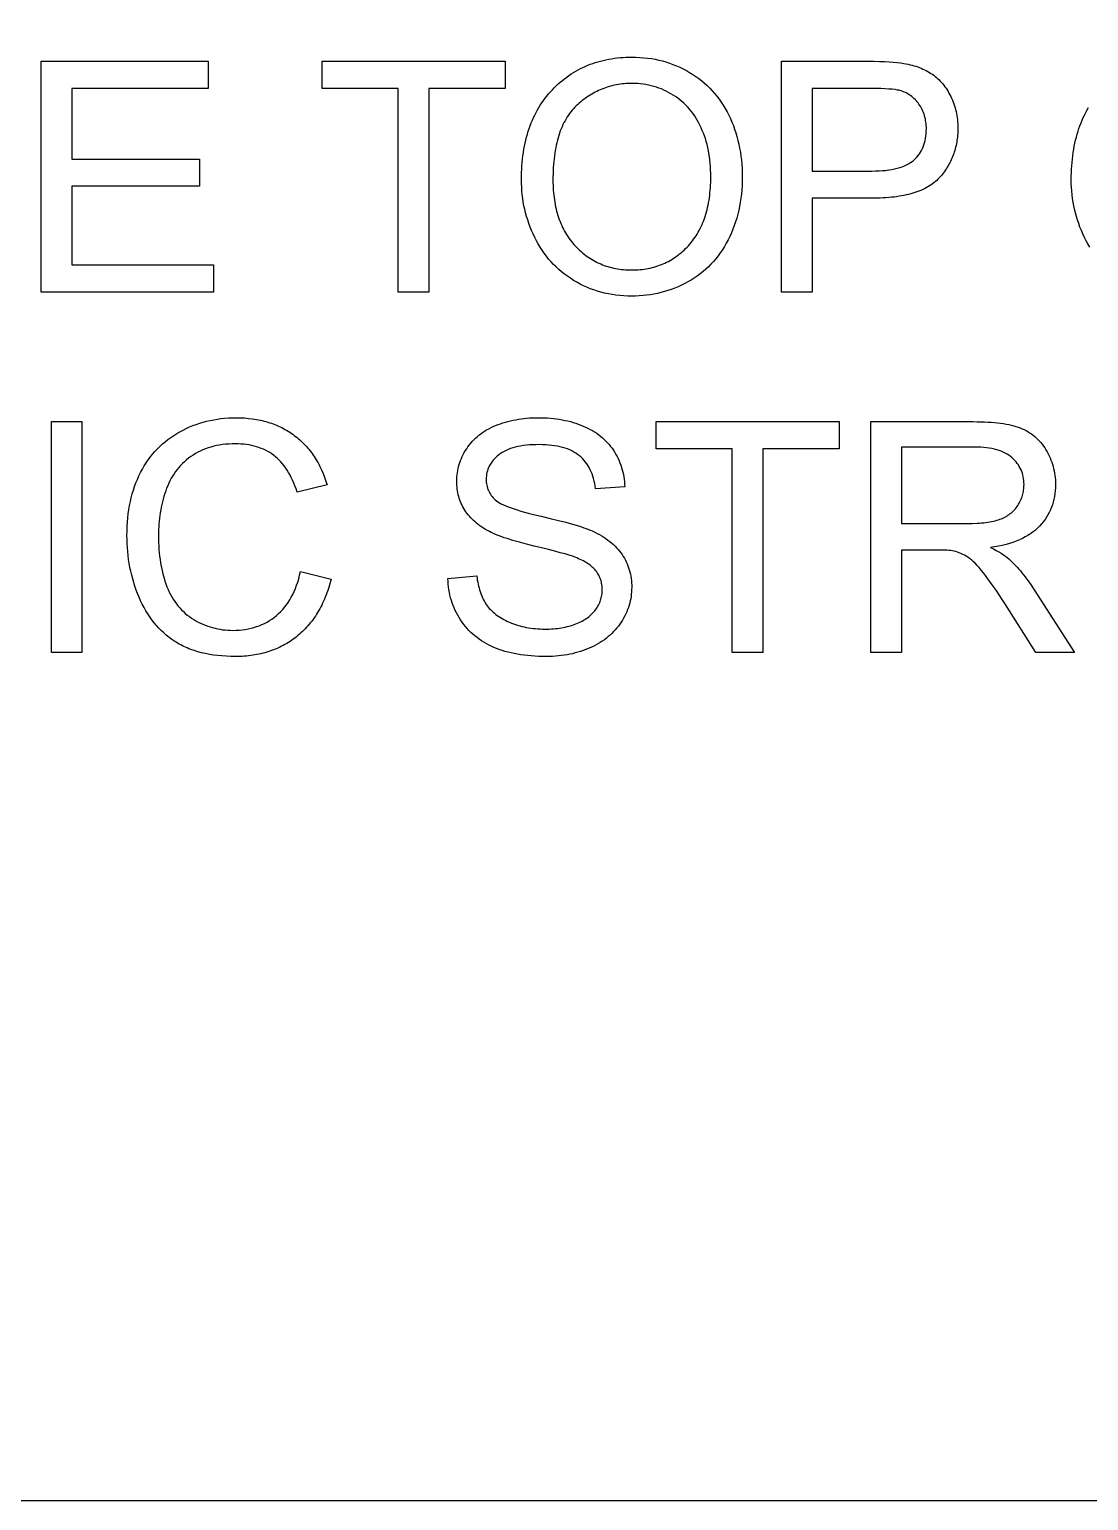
# Model space of a CAD drawing. Extents: x 0 to 4891, y -5350 to 5.
# Drawn here: x 1941 to 2366, y -5350 to -4759 of the extents above; entities that cross this region are included whole.
import ezdxf

# ---------------------------------------------------------------- set-up
doc = ezdxf.new("R2010")
doc.units = 0
doc.layers.add('Default_Layer', color=1, linetype='CONTINUOUS')

msp = doc.modelspace()

# ---------------------------------------------------------------- linework, layer by layer
at = {"layer": 'Default_Layer'}
for points in [[(0, -5350.08), (3813.58, -5350.08), (3813.58, -3124.06), (0, -3124.06), (0, -5350.08)], [(1945.92, -4864.93), (1945.92, -4772.22), (2012.96, -4772.22), (2012.96, -4783.16), (1958.19, -4783.16), (1958.19, -4811.56), (2009.48, -4811.56), (2009.48, -4822.44), (1958.19, -4822.44), (1958.19, -4853.99), (2015.11, -4853.99), (2015.11, -4864.93), (1945.92, -4864.93)], [(2089.29, -4864.93), (2089.29, -4783.16), (2058.74, -4783.16), (2058.74, -4772.22), (2132.23, -4772.22), (2132.23, -4783.16), (2101.56, -4783.16), (2101.56, -4864.93), (2089.29, -4864.93)], [(2138.74, -4819.78), (2138.75, -4818.35), (2138.79, -4816.93), (2138.85, -4815.54), (2138.94, -4814.17), (2139.05, -4812.81), (2139.18, -4811.48), (2139.34, -4810.16), (2139.52, -4808.87), (2139.72, -4807.59), (2139.95, -4806.34), (2140.21, -4805.1), (2140.49, -4803.88), (2140.79, -4802.69), (2141.12, -4801.51), (2141.47, -4800.35), (2141.84, -4799.21), (2142.24, -4798.09), (2142.66, -4796.99), (2143.11, -4795.91), (2143.58, -4794.85), (2144.08, -4793.81), (2144.6, -4792.79), (2145.15, -4791.79), (2145.72, -4790.81), (2146.31, -4789.85), (2146.93, -4788.91), (2147.57, -4787.99), (2148.23, -4787.08), (2148.92, -4786.2), (2149.64, -4785.34), (2150.38, -4784.49), (2151.14, -4783.67), (2151.92, -4782.86), (2152.72, -4782.08), (2153.53, -4781.33), (2154.35, -4780.6), (2155.19, -4779.9), (2156.04, -4779.22), (2156.91, -4778.57), (2157.79, -4777.94), (2158.68, -4777.34), (2159.59, -4776.77), (2160.51, -4776.22), (2161.45, -4775.69), (2162.4, -4775.19), (2163.36, -4774.72), (2164.34, -4774.27), (2165.34, -4773.85), (2166.34, -4773.46), (2167.36, -4773.09), (2168.4, -4772.74), (2169.45, -4772.42), (2170.51, -4772.13), (2171.59, -4771.86), (2172.68, -4771.61), (2173.79, -4771.4), (2174.91, -4771.21), (2176.04, -4771.04), (2177.19, -4770.9), (2178.35, -4770.78), (2179.52, -4770.69), (2180.72, -4770.63), (2181.92, -4770.59), (2183.14, -4770.58), (2184.73, -4770.6), (2186.31, -4770.68), (2187.86, -4770.8), (2189.4, -4770.96), (2190.91, -4771.18), (2192.41, -4771.44), (2193.89, -4771.75), (2195.34, -4772.11), (2196.78, -4772.52), (2198.2, -4772.98), (2199.59, -4773.48), (2200.97, -4774.03), (2202.33, -4774.63), (2203.67, -4775.28), (2204.98, -4775.97), (2206.28, -4776.71), (2207.55, -4777.5), (2208.78, -4778.32), (2209.98, -4779.19), (2211.13, -4780.09), (2212.24, -4781.02), (2213.32, -4782), (2214.36, -4783.01), (2215.36, -4784.07), (2216.32, -4785.16), (2217.24, -4786.28), (2218.13, -4787.45), (2218.97, -4788.65), (2219.78, -4789.9), (2220.55, -4791.18), (2221.28, -4792.5), (2221.97, -4793.85), (2222.63, -4795.23), (2223.24, -4796.63), (2223.82, -4798.06), (2224.35, -4799.51), (2224.83, -4800.98), (2225.28, -4802.48), (2225.68, -4803.99), (2226.05, -4805.54), (2226.36, -4807.1), (2226.64, -4808.69), (2226.87, -4810.3), (2227.07, -4811.93), (2227.21, -4813.59), (2227.32, -4815.27), (2227.38, -4816.98), (2227.41, -4818.71), (2227.38, -4820.46), (2227.32, -4822.18), (2227.21, -4823.89), (2227.05, -4825.57), (2226.85, -4827.23), (2226.61, -4828.86), (2226.32, -4830.48), (2225.98, -4832.06), (2225.6, -4833.63), (2225.18, -4835.17), (2224.72, -4836.69), (2224.2, -4838.19), (2223.65, -4839.66), (2223.05, -4841.11), (2222.4, -4842.54), (2221.71, -4843.94), (2220.98, -4845.31), (2220.22, -4846.64), (2219.41, -4847.92), (2218.57, -4849.17), (2217.69, -4850.37), (2216.78, -4851.53), (2215.83, -4852.65), (2214.84, -4853.72), (2213.81, -4854.76), (2212.75, -4855.75), (2211.65, -4856.7), (2210.51, -4857.61), (2209.33, -4858.48), (2208.12, -4859.3), (2206.87, -4860.08), (2205.59, -4860.82), (2204.28, -4861.51), (2202.95, -4862.16), (2201.62, -4862.76), (2200.27, -4863.31), (2198.91, -4863.82), (2197.53, -4864.29), (2196.14, -4864.71), (2194.74, -4865.09), (2193.33, -4865.43), (2191.9, -4865.71), (2190.46, -4865.96), (2189.01, -4866.16), (2187.55, -4866.31), (2186.07, -4866.43), (2184.58, -4866.49), (2183.07, -4866.51), (2181.45, -4866.49), (2179.84, -4866.42), (2178.26, -4866.29), (2176.7, -4866.12), (2175.16, -4865.9), (2173.65, -4865.63), (2172.15, -4865.3), (2170.68, -4864.93), (2169.23, -4864.51), (2167.8, -4864.04), (2166.39, -4863.53), (2165, -4862.96), (2163.64, -4862.34), (2162.3, -4861.67), (2160.97, -4860.96), (2159.68, -4860.19), (2158.41, -4859.38), (2157.18, -4858.54), (2155.99, -4857.66), (2154.83, -4856.74), (2153.72, -4855.79), (2152.65, -4854.8), (2151.61, -4853.77), (2150.62, -4852.71), (2149.66, -4851.62), (2148.74, -4850.48), (2147.86, -4849.31), (2147.02, -4848.11), (2146.22, -4846.87), (2145.46, -4845.59), (2144.74, -4844.28), (2144.06, -4842.93), (2143.41, -4841.55), (2142.81, -4840.17), (2142.25, -4838.78), (2141.73, -4837.38), (2141.25, -4835.96), (2140.82, -4834.54), (2140.42, -4833.11), (2140.07, -4831.67), (2139.76, -4830.22), (2139.49, -4828.76), (2139.26, -4827.29), (2139.07, -4825.8), (2138.93, -4824.31), (2138.83, -4822.81), (2138.76, -4821.3), (2138.74, -4819.78)], [(2243.22, -4864.93), (2243.22, -4772.22), (2278.19, -4772.22), (2280.43, -4772.24), (2282.53, -4772.28), (2284.5, -4772.35), (2286.33, -4772.45), (2288.02, -4772.57), (2289.58, -4772.72), (2291, -4772.9), (2292.29, -4773.11), (2293.13, -4773.26), (2293.96, -4773.43), (2294.77, -4773.61), (2295.57, -4773.81), (2296.34, -4774.02), (2297.1, -4774.26), (2297.84, -4774.5), (2298.57, -4774.77), (2299.27, -4775.05), (2299.96, -4775.35), (2300.63, -4775.66), (2301.29, -4775.99), (2301.93, -4776.34), (2302.55, -4776.7), (2303.15, -4777.08), (2303.74, -4777.47), (2304.31, -4777.88), (2304.86, -4778.3), (2305.4, -4778.75), (2305.93, -4779.22), (2306.44, -4779.7), (2306.94, -4780.21), (2307.42, -4780.74), (2307.89, -4781.28), (2308.35, -4781.85), (2308.79, -4782.44), (2309.22, -4783.05), (2309.63, -4783.67), (2310.03, -4784.32), (2310.41, -4784.99), (2310.78, -4785.68), (2311.14, -4786.39), (2311.48, -4787.11), (2311.8, -4787.85), (2312.1, -4788.59), (2312.38, -4789.34), (2312.64, -4790.1), (2312.87, -4790.87), (2313.08, -4791.64), (2313.27, -4792.43), (2313.44, -4793.22), (2313.58, -4794.03), (2313.7, -4794.84), (2313.8, -4795.66), (2313.88, -4796.49), (2313.94, -4797.33), (2313.97, -4798.18), (2313.98, -4799.04), (2313.95, -4800.5), (2313.92, -4801.22), (2313.86, -4801.94), (2313.8, -4802.65), (2313.72, -4803.35), (2313.62, -4804.04), (2313.51, -4804.73), (2313.39, -4805.4), (2313.25, -4806.08), (2313.09, -4806.74), (2312.92, -4807.4), (2312.74, -4808.05), (2312.54, -4808.7), (2312.33, -4809.33), (2312.1, -4809.96), (2311.86, -4810.59), (2311.6, -4811.2), (2311.33, -4811.81), (2311.04, -4812.41), (2310.74, -4813.01), (2310.42, -4813.59), (2310.09, -4814.18), (2309.75, -4814.75), (2309.39, -4815.32), (2309.01, -4815.87), (2308.62, -4816.43), (2308.22, -4816.97), (2307.8, -4817.51), (2307.37, -4818.04), (2306.92, -4818.57), (2306.46, -4819.08), (2305.97, -4819.59), (2305.47, -4820.07), (2304.94, -4820.54), (2304.38, -4821), (2303.81, -4821.43), (2303.21, -4821.86), (2302.58, -4822.26), (2301.93, -4822.65), (2301.26, -4823.03), (2300.57, -4823.39), (2299.85, -4823.73), (2299.1, -4824.06), (2298.34, -4824.37), (2297.55, -4824.66), (2296.73, -4824.94), (2295.89, -4825.2), (2295.03, -4825.45), (2294.15, -4825.68), (2293.24, -4825.9), (2292.31, -4826.1), (2291.35, -4826.28), (2290.37, -4826.45), (2289.37, -4826.6), (2288.34, -4826.73), (2287.29, -4826.85), (2286.21, -4826.96), (2285.11, -4827.04), (2283.99, -4827.12), (2282.84, -4827.17), (2281.67, -4827.21), (2280.48, -4827.23), (2279.26, -4827.24), (2255.48, -4827.24), (2255.48, -4864.93), (2243.22, -4864.93)], [(2151.39, -4819.97), (2151.4, -4821.01), (2151.43, -4822.04), (2151.47, -4823.05), (2151.53, -4824.05), (2151.61, -4825.03), (2151.71, -4826.01), (2151.82, -4826.96), (2151.95, -4827.91), (2152.1, -4828.84), (2152.27, -4829.75), (2152.45, -4830.65), (2152.65, -4831.54), (2152.87, -4832.42), (2153.11, -4833.28), (2153.36, -4834.12), (2153.64, -4834.96), (2153.93, -4835.78), (2154.23, -4836.58), (2154.56, -4837.37), (2154.9, -4838.15), (2155.26, -4838.92), (2155.64, -4839.67), (2156.03, -4840.4), (2156.44, -4841.12), (2156.87, -4841.83), (2157.32, -4842.53), (2157.78, -4843.21), (2158.27, -4843.87), (2158.77, -4844.53), (2159.28, -4845.17), (2159.82, -4845.79), (2160.37, -4846.4), (2160.94, -4847), (2161.52, -4847.57), (2162.11, -4848.12), (2162.7, -4848.66), (2163.31, -4849.17), (2163.92, -4849.67), (2164.55, -4850.15), (2165.18, -4850.61), (2165.82, -4851.05), (2166.47, -4851.47), (2167.13, -4851.88), (2167.79, -4852.26), (2168.47, -4852.63), (2169.16, -4852.98), (2169.85, -4853.3), (2170.55, -4853.61), (2171.26, -4853.9), (2171.99, -4854.18), (2172.72, -4854.43), (2173.45, -4854.67), (2174.2, -4854.88), (2174.96, -4855.08), (2175.72, -4855.26), (2176.5, -4855.42), (2177.28, -4855.56), (2178.07, -4855.68), (2178.87, -4855.78), (2179.68, -4855.87), (2180.5, -4855.93), (2181.33, -4855.98), (2182.17, -4856.01), (2183.01, -4856.02), (2183.87, -4856.01), (2184.72, -4855.98), (2185.56, -4855.93), (2186.4, -4855.86), (2187.22, -4855.78), (2188.03, -4855.67), (2188.83, -4855.55), (2189.63, -4855.41), (2190.41, -4855.25), (2191.19, -4855.07), (2191.95, -4854.87), (2192.7, -4854.65), (2193.45, -4854.41), (2194.19, -4854.15), (2194.91, -4853.88), (2195.63, -4853.58), (2196.33, -4853.27), (2197.03, -4852.94), (2197.72, -4852.58), (2198.4, -4852.21), (2199.06, -4851.82), (2199.72, -4851.41), (2200.37, -4850.99), (2201.01, -4850.54), (2201.64, -4850.07), (2202.26, -4849.59), (2202.87, -4849.08), (2203.47, -4848.56), (2204.06, -4848.02), (2204.64, -4847.46), (2205.22, -4846.88), (2205.78, -4846.28), (2206.33, -4845.66), (2206.86, -4845.03), (2207.38, -4844.38), (2207.88, -4843.72), (2208.36, -4843.04), (2208.83, -4842.34), (2209.28, -4841.63), (2209.71, -4840.9), (2210.12, -4840.15), (2210.51, -4839.39), (2210.89, -4838.62), (2211.25, -4837.83), (2211.59, -4837.02), (2211.92, -4836.19), (2212.22, -4835.36), (2212.51, -4834.5), (2212.78, -4833.63), (2213.04, -4832.74), (2213.28, -4831.84), (2213.49, -4830.92), (2213.7, -4829.98), (2213.88, -4829.03), (2214.05, -4828.06), (2214.2, -4827.08), (2214.33, -4826.08), (2214.44, -4825.07), (2214.54, -4824.04), (2214.62, -4822.99), (2214.68, -4821.93), (2214.72, -4820.85), (2214.75, -4819.75), (2214.76, -4818.64), (2214.74, -4817.24), (2214.7, -4815.86), (2214.62, -4814.5), (2214.52, -4813.16), (2214.38, -4811.85), (2214.22, -4810.56), (2214.02, -4809.29), (2213.79, -4808.05), (2213.54, -4806.83), (2213.25, -4805.63), (2212.93, -4804.45), (2212.59, -4803.3), (2212.21, -4802.17), (2211.8, -4801.06), (2211.37, -4799.97), (2210.9, -4798.91), (2210.41, -4797.87), (2209.89, -4796.85), (2209.35, -4795.87), (2208.78, -4794.92), (2208.18, -4793.99), (2207.55, -4793.1), (2206.89, -4792.23), (2206.2, -4791.4), (2205.49, -4790.6), (2204.75, -4789.83), (2203.98, -4789.08), (2203.18, -4788.37), (2202.35, -4787.69), (2201.5, -4787.03), (2200.62, -4786.41), (2199.71, -4785.82), (2198.78, -4785.25), (2197.84, -4784.72), (2196.89, -4784.23), (2195.92, -4783.77), (2194.94, -4783.35), (2193.95, -4782.97), (2192.94, -4782.62), (2191.91, -4782.31), (2190.87, -4782.04), (2189.82, -4781.8), (2188.75, -4781.6), (2187.67, -4781.43), (2186.57, -4781.31), (2185.46, -4781.21), (2184.34, -4781.16), (2183.2, -4781.14), (2182.39, -4781.15), (2181.59, -4781.18), (2180.79, -4781.22), (2180, -4781.28), (2179.22, -4781.36), (2178.44, -4781.46), (2177.67, -4781.57), (2176.91, -4781.7), (2176.16, -4781.85), (2175.41, -4782.02), (2174.67, -4782.2), (2173.94, -4782.4), (2173.21, -4782.62), (2172.49, -4782.86), (2171.78, -4783.11), (2171.07, -4783.39), (2170.38, -4783.67), (2169.69, -4783.98), (2169, -4784.31), (2168.32, -4784.65), (2167.65, -4785.01), (2166.99, -4785.39), (2166.34, -4785.78), (2165.69, -4786.19), (2165.05, -4786.62), (2164.41, -4787.07), (2163.78, -4787.53), (2163.16, -4788.02), (2162.55, -4788.52), (2161.94, -4789.03), (2161.34, -4789.57), (2160.75, -4790.12), (2160.17, -4790.69), (2159.62, -4791.28), (2159.08, -4791.9), (2158.56, -4792.54), (2158.05, -4793.2), (2157.57, -4793.89), (2157.1, -4794.6), (2156.66, -4795.33), (2156.23, -4796.09), (2155.81, -4796.87), (2155.42, -4797.67), (2155.05, -4798.5), (2154.69, -4799.35), (2154.35, -4800.22), (2154.03, -4801.12), (2153.73, -4802.04), (2153.45, -4802.99), (2153.18, -4803.95), (2152.94, -4804.95), (2152.71, -4805.96), (2152.5, -4807), (2152.3, -4808.06), (2152.13, -4809.15), (2151.98, -4810.25), (2151.84, -4811.39), (2151.72, -4812.54), (2151.62, -4813.72), (2151.54, -4814.92), (2151.47, -4816.15), (2151.43, -4817.4), (2151.4, -4818.67), (2151.39, -4819.97)], [(2255.48, -4816.3), (2279.45, -4816.3), (2280.91, -4816.28), (2282.32, -4816.23), (2283.67, -4816.15), (2284.97, -4816.03), (2286.21, -4815.87), (2287.4, -4815.68), (2288.54, -4815.45), (2289.62, -4815.2), (2290.65, -4814.9), (2291.62, -4814.57), (2292.54, -4814.21), (2293.41, -4813.81), (2294.22, -4813.38), (2294.98, -4812.91), (2295.69, -4812.41), (2296.02, -4812.15), (2296.34, -4811.88), (2296.94, -4811.31), (2297.51, -4810.71), (2298.04, -4810.09), (2298.52, -4809.44), (2298.97, -4808.76), (2299.38, -4808.05), (2299.75, -4807.31), (2300.08, -4806.55), (2300.38, -4805.75), (2300.63, -4804.93), (2300.85, -4804.08), (2301.02, -4803.21), (2301.16, -4802.3), (2301.26, -4801.37), (2301.31, -4800.41), (2301.33, -4799.42), (2301.32, -4798.7), (2301.29, -4797.99), (2301.23, -4797.3), (2301.15, -4796.61), (2301.04, -4795.95), (2300.92, -4795.29), (2300.76, -4794.65), (2300.59, -4794.03), (2300.39, -4793.41), (2300.17, -4792.81), (2299.93, -4792.22), (2299.66, -4791.65), (2299.37, -4791.09), (2299.06, -4790.54), (2298.72, -4790.01), (2298.36, -4789.49), (2297.99, -4788.98), (2297.6, -4788.49), (2297.2, -4788.02), (2296.79, -4787.58), (2296.36, -4787.16), (2295.91, -4786.76), (2295.45, -4786.38), (2294.98, -4786.03), (2294.49, -4785.69), (2293.98, -4785.38), (2293.46, -4785.09), (2292.93, -4784.83), (2292.38, -4784.58), (2291.82, -4784.36), (2291.24, -4784.16), (2290.65, -4783.99), (2290.24, -4783.89), (2289.79, -4783.79), (2288.77, -4783.63), (2287.58, -4783.49), (2286.23, -4783.37), (2284.72, -4783.28), (2283.04, -4783.22), (2281.2, -4783.18), (2279.2, -4783.16), (2255.48, -4783.16), (2255.48, -4816.3)], [(1949.97, -5009.63), (1949.97, -4916.92), (1962.24, -4916.92), (1962.24, -5009.63), (1949.97, -5009.63)], [(2050.02, -4977.12), (2062.29, -4980.22), (2062.04, -4981.16), (2061.78, -4982.08), (2061.51, -4982.99), (2061.22, -4983.89), (2060.93, -4984.77), (2060.62, -4985.64), (2060.3, -4986.49), (2059.97, -4987.33), (2059.63, -4988.16), (2059.27, -4988.97), (2058.9, -4989.77), (2058.52, -4990.55), (2058.13, -4991.32), (2057.72, -4992.08), (2057.31, -4992.82), (2056.88, -4993.55), (2056.44, -4994.26), (2055.98, -4994.96), (2055.52, -4995.65), (2055.04, -4996.32), (2054.55, -4996.98), (2054.05, -4997.62), (2053.54, -4998.26), (2053.01, -4998.87), (2052.48, -4999.47), (2051.93, -5000.06), (2051.36, -5000.64), (2050.79, -5001.2), (2050.2, -5001.75), (2049.61, -5002.28), (2049, -5002.8), (2048.37, -5003.3), (2047.74, -5003.79), (2047.11, -5004.26), (2046.46, -5004.72), (2045.8, -5005.16), (2045.14, -5005.58), (2044.47, -5005.99), (2043.79, -5006.38), (2043.1, -5006.76), (2042.4, -5007.12), (2041.69, -5007.47), (2040.97, -5007.8), (2040.25, -5008.12), (2039.51, -5008.42), (2038.77, -5008.71), (2038.02, -5008.98), (2037.26, -5009.23), (2036.49, -5009.47), (2035.71, -5009.69), (2034.92, -5009.9), (2034.13, -5010.1), (2033.32, -5010.27), (2032.51, -5010.44), (2031.69, -5010.58), (2030.86, -5010.71), (2030.02, -5010.83), (2029.17, -5010.93), (2028.31, -5011.02), (2027.45, -5011.08), (2026.57, -5011.14), (2025.69, -5011.18), (2024.8, -5011.2), (2023.9, -5011.21), (2022.05, -5011.18), (2020.24, -5011.11), (2018.47, -5010.99), (2016.75, -5010.83), (2015.07, -5010.62), (2013.44, -5010.35), (2011.85, -5010.05), (2010.3, -5009.69), (2008.8, -5009.29), (2007.34, -5008.84), (2005.92, -5008.34), (2005.23, -5008.07), (2004.55, -5007.79), (2003.88, -5007.5), (2003.22, -5007.2), (2002.57, -5006.89), (2001.93, -5006.56), (2001.3, -5006.22), (2000.69, -5005.87), (2000.08, -5005.51), (1999.49, -5005.14), (1998.34, -5004.35), (1997.22, -5003.52), (1996.13, -5002.65), (1995.09, -5001.73), (1994.07, -5000.77), (1993.09, -4999.77), (1992.15, -4998.73), (1991.24, -4997.64), (1990.36, -4996.52), (1989.52, -4995.34), (1988.71, -4994.13), (1987.94, -4992.88), (1987.2, -4991.58), (1986.5, -4990.24), (1985.83, -4988.86), (1985.2, -4987.43), (1984.61, -4985.98), (1984.05, -4984.51), (1983.54, -4983.03), (1983.07, -4981.54), (1982.63, -4980.03), (1982.23, -4978.51), (1981.87, -4976.98), (1981.54, -4975.43), (1981.26, -4973.87), (1981.01, -4972.3), (1980.8, -4970.71), (1980.63, -4969.11), (1980.5, -4967.5), (1980.4, -4965.87), (1980.35, -4964.23), (1980.33, -4962.58), (1980.35, -4960.78), (1980.41, -4959.01), (1980.52, -4957.28), (1980.67, -4955.57), (1980.86, -4953.89), (1981.1, -4952.24), (1981.38, -4950.62), (1981.7, -4949.03), (1982.07, -4947.46), (1982.48, -4945.93), (1982.93, -4944.43), (1983.42, -4942.95), (1983.96, -4941.51), (1984.54, -4940.09), (1985.16, -4938.7), (1985.83, -4937.34), (1986.54, -4936.01), (1987.29, -4934.72), (1988.08, -4933.47), (1988.9, -4932.26), (1989.76, -4931.1), (1990.65, -4929.97), (1991.58, -4928.89), (1992.55, -4927.84), (1993.55, -4926.84), (1994.59, -4925.88), (1995.66, -4924.96), (1996.77, -4924.08), (1997.92, -4923.24), (1999.1, -4922.44), (2000.32, -4921.68), (2001.58, -4920.96), (2002.86, -4920.28), (2004.17, -4919.65), (2005.49, -4919.05), (2006.82, -4918.5), (2008.18, -4918), (2009.54, -4917.53), (2010.93, -4917.12), (2012.33, -4916.74), (2013.74, -4916.41), (2015.17, -4916.13), (2016.62, -4915.89), (2018.08, -4915.69), (2019.56, -4915.53), (2021.05, -4915.42), (2022.56, -4915.36), (2024.09, -4915.34), (2025.81, -4915.36), (2027.5, -4915.45), (2029.15, -4915.59), (2030.77, -4915.78), (2031.56, -4915.9), (2032.35, -4916.03), (2033.13, -4916.17), (2033.9, -4916.33), (2034.66, -4916.5), (2035.41, -4916.69), (2036.16, -4916.89), (2036.89, -4917.11), (2037.62, -4917.34), (2038.34, -4917.58), (2039.05, -4917.83), (2039.75, -4918.1), (2040.44, -4918.39), (2041.13, -4918.68), (2041.8, -4919), (2042.47, -4919.32), (2043.13, -4919.66), (2043.77, -4920.01), (2044.41, -4920.38), (2045.05, -4920.76), (2045.67, -4921.15), (2046.28, -4921.56), (2046.89, -4921.98), (2047.49, -4922.42), (2048.07, -4922.87), (2048.65, -4923.33), (2049.22, -4923.8), (2049.77, -4924.28), (2050.31, -4924.77), (2050.84, -4925.28), (2051.36, -4925.79), (2051.87, -4926.32), (2052.37, -4926.86), (2052.85, -4927.41), (2053.33, -4927.97), (2053.79, -4928.54), (2054.25, -4929.12), (2054.69, -4929.72), (2055.12, -4930.32), (2055.53, -4930.94), (2055.94, -4931.57), (2056.34, -4932.21), (2056.72, -4932.86), (2057.1, -4933.52), (2057.46, -4934.19), (2057.81, -4934.88), (2058.48, -4936.28), (2059.1, -4937.73), (2059.68, -4939.22), (2060.22, -4940.76), (2060.7, -4942.34), (2048.63, -4945.19), (2048.21, -4943.94), (2047.77, -4942.74), (2047.31, -4941.58), (2046.83, -4940.47), (2046.33, -4939.4), (2045.8, -4938.37), (2045.25, -4937.38), (2044.67, -4936.44), (2044.08, -4935.54), (2043.46, -4934.69), (2042.82, -4933.87), (2042.15, -4933.1), (2041.46, -4932.38), (2040.75, -4931.69), (2040.02, -4931.05), (2039.27, -4930.45), (2038.49, -4929.89), (2037.68, -4929.37), (2036.85, -4928.88), (2036, -4928.43), (2035.12, -4928.02), (2034.22, -4927.64), (2033.29, -4927.29), (2032.34, -4926.99), (2031.36, -4926.72), (2030.36, -4926.48), (2029.34, -4926.28), (2028.29, -4926.12), (2027.21, -4926), (2026.11, -4925.91), (2024.99, -4925.85), (2023.84, -4925.83), (2022.51, -4925.85), (2021.22, -4925.91), (2019.95, -4926.01), (2018.71, -4926.15), (2017.5, -4926.33), (2016.31, -4926.55), (2015.15, -4926.81), (2014.02, -4927.11), (2012.91, -4927.45), (2011.83, -4927.83), (2010.78, -4928.26), (2009.76, -4928.72), (2008.76, -4929.22), (2007.8, -4929.76), (2006.85, -4930.34), (2005.94, -4930.96), (2005.06, -4931.61), (2004.22, -4932.29), (2003.41, -4933), (2002.63, -4933.74), (2001.89, -4934.5), (2001.17, -4935.3), (2000.5, -4936.12), (1999.85, -4936.96), (1999.24, -4937.84), (1998.66, -4938.74), (1998.12, -4939.67), (1997.6, -4940.63), (1997.12, -4941.62), (1996.68, -4942.63), (1996.26, -4943.67), (1995.88, -4944.74), (1995.53, -4945.82), (1995.2, -4946.9), (1994.89, -4947.99), (1994.61, -4949.08), (1994.35, -4950.17), (1994.11, -4951.27), (1993.89, -4952.38), (1993.7, -4953.49), (1993.53, -4954.6), (1993.38, -4955.72), (1993.26, -4956.84), (1993.16, -4957.96), (1993.08, -4959.09), (1993.02, -4960.23), (1992.99, -4961.37), (1992.97, -4962.51), (1992.99, -4963.98), (1993.03, -4965.42), (1993.09, -4966.84), (1993.19, -4968.24), (1993.31, -4969.61), (1993.45, -4970.96), (1993.63, -4972.29), (1993.83, -4973.6), (1994.05, -4974.88), (1994.31, -4976.13), (1994.59, -4977.37), (1994.9, -4978.58), (1995.23, -4979.77), (1995.59, -4980.93), (1995.98, -4982.07), (1996.39, -4983.19), (1996.84, -4984.27), (1997.32, -4985.32), (1997.83, -4986.33), (1998.37, -4987.31), (1998.93, -4988.25), (1999.53, -4989.16), (2000.16, -4990.04), (2000.82, -4990.88), (2001.5, -4991.68), (2002.22, -4992.45), (2002.97, -4993.19), (2003.74, -4993.89), (2004.55, -4994.55), (2005.38, -4995.19), (2006.25, -4995.78), (2007.14, -4996.35), (2008.05, -4996.88), (2008.98, -4997.37), (2009.91, -4997.83), (2010.85, -4998.26), (2011.8, -4998.65), (2012.76, -4999.01), (2013.73, -4999.33), (2014.71, -4999.62), (2015.7, -4999.87), (2016.7, -5000.1), (2017.71, -5000.28), (2018.73, -5000.44), (2019.75, -5000.56), (2020.79, -5000.64), (2021.83, -5000.69), (2022.89, -5000.71), (2024.16, -5000.69), (2025.41, -5000.62), (2026.64, -5000.5), (2027.84, -5000.34), (2029.02, -5000.13), (2030.17, -4999.87), (2031.3, -4999.57), (2032.4, -4999.22), (2033.48, -4998.83), (2034.54, -4998.39), (2035.57, -4997.9), (2036.57, -4997.37), (2037.55, -4996.79), (2038.51, -4996.16), (2039.44, -4995.49), (2040.34, -4994.77), (2041.22, -4994), (2042.06, -4993.19), (2042.86, -4992.33), (2043.63, -4991.43), (2044.36, -4990.49), (2045.05, -4989.5), (2045.71, -4988.46), (2046.33, -4987.38), (2046.92, -4986.26), (2047.47, -4985.09), (2047.99, -4983.87), (2048.46, -4982.61), (2048.91, -4981.31), (2049.31, -4979.96), (2049.68, -4978.56), (2050.02, -4977.12)], [(2109.21, -4979.84), (2120.78, -4978.83), (2120.89, -4979.69), (2121.02, -4980.53), (2121.17, -4981.35), (2121.33, -4982.15), (2121.51, -4982.94), (2121.7, -4983.7), (2121.91, -4984.44), (2122.14, -4985.17), (2122.39, -4985.87), (2122.65, -4986.56), (2122.93, -4987.23), (2123.23, -4987.88), (2123.54, -4988.51), (2123.87, -4989.11), (2124.21, -4989.7), (2124.58, -4990.28), (2124.97, -4990.82), (2125.39, -4991.36), (2125.83, -4991.88), (2126.3, -4992.39), (2126.8, -4992.88), (2127.32, -4993.36), (2127.86, -4993.83), (2128.43, -4994.29), (2129.03, -4994.74), (2129.66, -4995.17), (2130.31, -4995.59), (2130.98, -4995.99), (2131.68, -4996.38), (2132.41, -4996.76), (2133.16, -4997.13), (2133.94, -4997.48), (2134.73, -4997.81), (2135.54, -4998.12), (2136.36, -4998.41), (2137.2, -4998.67), (2138.04, -4998.92), (2138.9, -4999.14), (2139.77, -4999.34), (2140.66, -4999.52), (2141.55, -4999.68), (2142.46, -4999.82), (2143.38, -4999.94), (2144.31, -5000.03), (2145.26, -5000.11), (2146.21, -5000.16), (2147.18, -5000.19), (2148.17, -5000.2), (2149.04, -5000.2), (2149.89, -5000.17), (2150.74, -5000.13), (2151.57, -5000.07), (2152.39, -5000), (2153.2, -4999.91), (2153.99, -4999.8), (2154.77, -4999.68), (2155.54, -4999.54), (2156.3, -4999.39), (2157.04, -4999.22), (2157.77, -4999.03), (2158.49, -4998.83), (2159.19, -4998.61), (2159.88, -4998.37), (2160.56, -4998.12), (2161.22, -4997.85), (2161.86, -4997.57), (2162.48, -4997.28), (2163.07, -4996.98), (2163.65, -4996.66), (2164.2, -4996.34), (2164.73, -4996), (2165.24, -4995.65), (2165.73, -4995.29), (2166.19, -4994.92), (2166.64, -4994.53), (2167.06, -4994.13), (2167.46, -4993.72), (2167.84, -4993.3), (2168.19, -4992.87), (2168.53, -4992.43), (2168.85, -4991.96), (2169.15, -4991.5), (2169.43, -4991.03), (2169.69, -4990.55), (2169.93, -4990.07), (2170.15, -4989.59), (2170.34, -4989.1), (2170.52, -4988.6), (2170.68, -4988.1), (2170.81, -4987.59), (2170.93, -4987.08), (2171.02, -4986.57), (2171.09, -4986.05), (2171.14, -4985.52), (2171.17, -4984.99), (2171.19, -4984.46), (2171.18, -4983.92), (2171.15, -4983.38), (2171.1, -4982.86), (2171.03, -4982.35), (2170.94, -4981.84), (2170.83, -4981.34), (2170.7, -4980.86), (2170.55, -4980.38), (2170.38, -4979.91), (2170.2, -4979.45), (2169.99, -4979), (2169.76, -4978.55), (2169.52, -4978.12), (2169.25, -4977.69), (2168.96, -4977.28), (2168.66, -4976.87), (2168.33, -4976.46), (2167.97, -4976.06), (2167.59, -4975.67), (2167.19, -4975.29), (2166.75, -4974.92), (2166.3, -4974.55), (2165.81, -4974.2), (2165.3, -4973.85), (2164.77, -4973.51), (2164.21, -4973.18), (2163.62, -4972.86), (2163.01, -4972.54), (2162.37, -4972.23), (2161.71, -4971.94), (2161.02, -4971.65), (2160.31, -4971.37), (2159.23, -4970.98), (2157.88, -4970.54), (2156.24, -4970.05), (2154.32, -4969.52), (2152.11, -4968.93), (2149.62, -4968.3), (2146.85, -4967.61), (2143.8, -4966.88), (2140.73, -4966.11), (2137.89, -4965.35), (2135.3, -4964.61), (2132.94, -4963.87), (2131.85, -4963.51), (2130.82, -4963.15), (2129.85, -4962.8), (2128.94, -4962.44), (2128.1, -4962.09), (2127.31, -4961.74), (2126.58, -4961.4), (2125.91, -4961.06), (2125.09, -4960.62), (2124.3, -4960.16), (2123.53, -4959.7), (2122.79, -4959.22), (2122.08, -4958.72), (2121.4, -4958.22), (2120.74, -4957.7), (2120.1, -4957.17), (2119.5, -4956.63), (2118.91, -4956.07), (2118.36, -4955.5), (2117.83, -4954.92), (2117.33, -4954.32), (2116.85, -4953.71), (2116.4, -4953.09), (2115.98, -4952.46), (2115.59, -4951.81), (2115.22, -4951.14), (2114.88, -4950.47), (2114.57, -4949.79), (2114.28, -4949.1), (2114.01, -4948.4), (2113.77, -4947.69), (2113.56, -4946.97), (2113.37, -4946.24), (2113.2, -4945.51), (2113.07, -4944.76), (2112.95, -4944), (2112.86, -4943.24), (2112.8, -4942.46), (2112.76, -4941.68), (2112.75, -4940.89), (2112.77, -4940.01), (2112.81, -4939.14), (2112.89, -4938.29), (2113, -4937.43), (2113.14, -4936.59), (2113.31, -4935.75), (2113.51, -4934.92), (2113.75, -4934.1), (2114.01, -4933.29), (2114.31, -4932.48), (2114.63, -4931.68), (2114.99, -4930.89), (2115.38, -4930.1), (2115.8, -4929.33), (2116.25, -4928.56), (2116.74, -4927.79), (2117.25, -4927.04), (2117.79, -4926.31), (2118.36, -4925.6), (2118.96, -4924.91), (2119.58, -4924.25), (2120.24, -4923.61), (2120.92, -4923), (2121.64, -4922.4), (2122.38, -4921.83), (2123.15, -4921.29), (2123.95, -4920.76), (2124.77, -4920.26), (2125.63, -4919.79), (2126.52, -4919.33), (2127.43, -4918.9), (2128.37, -4918.5), (2129.33, -4918.12), (2130.31, -4917.76), (2131.3, -4917.42), (2132.3, -4917.11), (2133.32, -4916.83), (2134.35, -4916.57), (2135.39, -4916.34), (2136.45, -4916.13), (2137.52, -4915.94), (2138.6, -4915.78), (2139.7, -4915.64), (2140.81, -4915.53), (2141.93, -4915.45), (2143.07, -4915.39), (2144.22, -4915.35), (2145.38, -4915.34), (2146.66, -4915.35), (2147.92, -4915.39), (2149.16, -4915.45), (2150.38, -4915.55), (2151.58, -4915.66), (2152.77, -4915.81), (2153.93, -4915.98), (2155.07, -4916.17), (2156.2, -4916.4), (2157.3, -4916.65), (2158.39, -4916.92), (2159.46, -4917.22), (2160.51, -4917.55), (2161.53, -4917.9), (2162.54, -4918.28), (2163.53, -4918.69), (2164.51, -4919.11), (2165.45, -4919.56), (2166.37, -4920.03), (2167.26, -4920.53), (2168.12, -4921.05), (2168.95, -4921.6), (2169.75, -4922.17), (2170.52, -4922.77), (2171.27, -4923.39), (2171.98, -4924.03), (2172.67, -4924.7), (2173.33, -4925.4), (2173.96, -4926.12), (2174.56, -4926.86), (2175.13, -4927.63), (2175.68, -4928.43), (2176.19, -4929.24), (2176.67, -4930.07), (2177.13, -4930.91), (2177.55, -4931.76), (2177.94, -4932.63), (2178.3, -4933.5), (2178.63, -4934.4), (2178.93, -4935.3), (2179.2, -4936.22), (2179.44, -4937.16), (2179.65, -4938.1), (2179.83, -4939.06), (2179.97, -4940.04), (2180.09, -4941.02), (2180.17, -4942.02), (2180.23, -4943.04), (2168.47, -4943.92), (2168.33, -4942.84), (2168.16, -4941.79), (2167.95, -4940.78), (2167.71, -4939.79), (2167.43, -4938.85), (2167.11, -4937.93), (2166.76, -4937.05), (2166.38, -4936.21), (2165.96, -4935.39), (2165.5, -4934.61), (2165.01, -4933.87), (2164.48, -4933.15), (2163.92, -4932.48), (2163.32, -4931.83), (2162.69, -4931.22), (2162.02, -4930.64), (2161.31, -4930.1), (2160.57, -4929.59), (2159.79, -4929.11), (2158.97, -4928.68), (2158.1, -4928.27), (2157.2, -4927.9), (2156.25, -4927.57), (2155.26, -4927.27), (2154.24, -4927.01), (2153.17, -4926.78), (2152.06, -4926.59), (2150.9, -4926.43), (2149.71, -4926.31), (2148.48, -4926.22), (2147.2, -4926.17), (2145.89, -4926.15), (2144.52, -4926.17), (2143.2, -4926.21), (2141.93, -4926.29), (2140.7, -4926.41), (2139.52, -4926.55), (2138.39, -4926.73), (2137.3, -4926.94), (2136.26, -4927.18), (2135.27, -4927.45), (2134.32, -4927.76), (2133.42, -4928.09), (2132.57, -4928.46), (2131.77, -4928.86), (2131.01, -4929.3), (2130.3, -4929.76), (2129.64, -4930.26), (2129.02, -4930.77), (2128.45, -4931.3), (2127.92, -4931.84), (2127.42, -4932.39), (2126.97, -4932.96), (2126.55, -4933.54), (2126.18, -4934.13), (2125.84, -4934.73), (2125.55, -4935.35), (2125.29, -4935.99), (2125.07, -4936.63), (2124.89, -4937.29), (2124.75, -4937.96), (2124.66, -4938.65), (2124.6, -4939.35), (2124.58, -4940.06), (2124.59, -4940.68), (2124.63, -4941.28), (2124.7, -4941.87), (2124.8, -4942.45), (2124.93, -4943.01), (2125.08, -4943.56), (2125.27, -4944.1), (2125.48, -4944.62), (2125.72, -4945.12), (2125.99, -4945.62), (2126.28, -4946.1), (2126.6, -4946.56), (2126.96, -4947.01), (2127.34, -4947.45), (2127.75, -4947.87), (2128.18, -4948.28), (2128.67, -4948.69), (2129.24, -4949.09), (2129.91, -4949.5), (2130.66, -4949.91), (2131.51, -4950.32), (2132.44, -4950.73), (2133.46, -4951.14), (2134.57, -4951.56), (2135.77, -4951.97), (2137.06, -4952.39), (2138.43, -4952.81), (2139.9, -4953.23), (2141.45, -4953.65), (2143.09, -4954.07), (2144.83, -4954.5), (2146.65, -4954.92), (2150.25, -4955.75), (2153.55, -4956.55), (2156.56, -4957.32), (2159.28, -4958.07), (2161.7, -4958.79), (2162.8, -4959.14), (2163.83, -4959.49), (2164.78, -4959.83), (2165.66, -4960.16), (2166.47, -4960.49), (2167.2, -4960.81), (2168.2, -4961.28), (2169.16, -4961.77), (2170.09, -4962.28), (2170.98, -4962.8), (2171.85, -4963.34), (2172.68, -4963.89), (2173.47, -4964.46), (2174.24, -4965.04), (2174.97, -4965.64), (2175.66, -4966.26), (2176.33, -4966.89), (2176.96, -4967.54), (2177.56, -4968.2), (2178.12, -4968.88), (2178.65, -4969.58), (2179.15, -4970.29), (2179.62, -4971.01), (2180.06, -4971.74), (2180.46, -4972.49), (2180.84, -4973.25), (2181.19, -4974.02), (2181.5, -4974.81), (2181.79, -4975.61), (2182.05, -4976.43), (2182.27, -4977.26), (2182.47, -4978.1), (2182.63, -4978.95), (2182.77, -4979.83), (2182.88, -4980.71), (2182.95, -4981.61), (2183, -4982.52), (2183.01, -4983.45), (2182.99, -4984.37), (2182.94, -4985.28), (2182.86, -4986.19), (2182.75, -4987.09), (2182.6, -4987.99), (2182.42, -4988.88), (2182.2, -4989.76), (2181.95, -4990.64), (2181.67, -4991.51), (2181.36, -4992.37), (2181.01, -4993.23), (2180.63, -4994.08), (2180.21, -4994.93), (2179.77, -4995.76), (2179.29, -4996.6), (2178.77, -4997.42), (2178.23, -4998.22), (2177.66, -4999.01), (2177.05, -4999.76), (2176.42, -5000.5), (2175.76, -5001.21), (2175.07, -5001.91), (2174.35, -5002.58), (2173.6, -5003.22), (2172.83, -5003.85), (2172.02, -5004.45), (2171.18, -5005.03), (2170.32, -5005.59), (2169.43, -5006.13), (2168.5, -5006.64), (2167.55, -5007.13), (2166.57, -5007.6), (2165.57, -5008.04), (2164.56, -5008.45), (2163.53, -5008.83), (2162.49, -5009.18), (2161.43, -5009.5), (2160.36, -5009.8), (2159.26, -5010.07), (2158.16, -5010.31), (2157.04, -5010.52), (2155.9, -5010.7), (2154.74, -5010.86), (2153.57, -5010.98), (2152.39, -5011.08), (2151.19, -5011.15), (2149.97, -5011.19), (2148.73, -5011.21), (2147.18, -5011.19), (2145.65, -5011.15), (2144.16, -5011.08), (2142.7, -5010.98), (2141.26, -5010.85), (2139.87, -5010.69), (2138.5, -5010.51), (2137.16, -5010.29), (2135.86, -5010.05), (2134.58, -5009.78), (2133.34, -5009.47), (2132.13, -5009.14), (2130.96, -5008.79), (2129.81, -5008.4), (2128.7, -5007.98), (2127.61, -5007.54), (2126.57, -5007.07), (2125.55, -5006.57), (2124.56, -5006.04), (2123.6, -5005.48), (2122.67, -5004.89), (2121.76, -5004.27), (2120.89, -5003.63), (2120.04, -5002.96), (2119.22, -5002.25), (2118.43, -5001.52), (2117.66, -5000.76), (2116.93, -4999.98), (2116.22, -4999.16), (2115.54, -4998.31), (2114.89, -4997.44), (2114.27, -4996.54), (2113.69, -4995.6), (2113.14, -4994.66), (2112.63, -4993.69), (2112.15, -4992.72), (2111.71, -4991.73), (2111.3, -4990.72), (2110.94, -4989.7), (2110.6, -4988.66), (2110.3, -4987.61), (2110.04, -4986.55), (2109.81, -4985.47), (2109.62, -4984.37), (2109.46, -4983.26), (2109.34, -4982.14), (2109.26, -4981), (2109.21, -4979.84)], [(2223.36, -5009.63), (2223.36, -4927.86), (2192.81, -4927.86), (2192.81, -4916.92), (2266.3, -4916.92), (2266.3, -4927.86), (2235.63, -4927.86), (2235.63, -5009.63), (2223.36, -5009.63)], [(2279.07, -5009.63), (2279.07, -4916.92), (2320.18, -4916.92), (2321.7, -4916.93), (2323.18, -4916.96), (2324.62, -4917.01), (2326, -4917.08), (2327.35, -4917.16), (2328.64, -4917.27), (2329.89, -4917.4), (2331.09, -4917.55), (2332.24, -4917.72), (2333.35, -4917.91), (2334.41, -4918.11), (2335.43, -4918.34), (2336.4, -4918.59), (2337.32, -4918.85), (2338.19, -4919.14), (2339.02, -4919.45), (2339.82, -4919.77), (2340.6, -4920.12), (2341.35, -4920.51), (2342.09, -4920.92), (2342.8, -4921.36), (2343.5, -4921.84), (2344.17, -4922.34), (2344.83, -4922.88), (2345.46, -4923.44), (2346.07, -4924.04), (2346.67, -4924.66), (2347.24, -4925.32), (2347.79, -4926), (2348.33, -4926.72), (2348.84, -4927.46), (2349.33, -4928.24), (2349.8, -4929.03), (2350.24, -4929.84), (2350.64, -4930.66), (2351.02, -4931.48), (2351.37, -4932.32), (2351.68, -4933.17), (2351.97, -4934.02), (2352.23, -4934.89), (2352.45, -4935.77), (2352.65, -4936.66), (2352.81, -4937.56), (2352.95, -4938.47), (2353.05, -4939.39), (2353.13, -4940.32), (2353.18, -4941.26), (2353.19, -4942.21), (2353.17, -4943.43), (2353.09, -4944.63), (2352.97, -4945.8), (2352.79, -4946.95), (2352.57, -4948.08), (2352.29, -4949.18), (2351.97, -4950.25), (2351.59, -4951.3), (2351.17, -4952.33), (2350.7, -4953.33), (2350.17, -4954.31), (2349.6, -4955.27), (2348.97, -4956.2), (2348.3, -4957.11), (2347.58, -4957.99), (2346.8, -4958.85), (2346.4, -4959.26), (2345.98, -4959.67), (2345.54, -4960.07), (2345.1, -4960.46), (2344.64, -4960.84), (2344.16, -4961.21), (2343.68, -4961.57), (2343.17, -4961.92), (2342.66, -4962.26), (2342.13, -4962.59), (2341.59, -4962.91), (2341.03, -4963.23), (2339.88, -4963.82), (2338.68, -4964.38), (2337.42, -4964.9), (2336.1, -4965.38), (2334.73, -4965.82), (2333.31, -4966.22), (2331.83, -4966.58), (2330.3, -4966.91), (2328.71, -4967.2), (2327.07, -4967.45), (2328.25, -4968.03), (2329.36, -4968.61), (2330.39, -4969.19), (2331.36, -4969.77), (2332.24, -4970.35), (2333.06, -4970.92), (2333.8, -4971.49), (2334.47, -4972.06), (2335.14, -4972.69), (2335.81, -4973.33), (2336.47, -4974), (2337.12, -4974.68), (2337.78, -4975.39), (2338.42, -4976.11), (2339.07, -4976.85), (2339.7, -4977.61), (2340.34, -4978.39), (2340.97, -4979.19), (2341.59, -4980.01), (2342.21, -4980.85), (2343.44, -4982.58), (2344.65, -4984.39), (2360.78, -5009.63), (2345.35, -5009.63), (2333.08, -4990.34), (2331.77, -4988.31), (2330.51, -4986.41), (2329.31, -4984.63), (2328.18, -4982.97), (2327.1, -4981.44), (2326.08, -4980.02), (2325.13, -4978.73), (2324.23, -4977.56), (2323.37, -4976.5), (2322.53, -4975.52), (2321.72, -4974.62), (2320.92, -4973.8), (2320.15, -4973.07), (2319.4, -4972.42), (2318.67, -4971.85), (2317.97, -4971.37), (2317.28, -4970.94), (2316.6, -4970.55), (2315.91, -4970.19), (2315.21, -4969.86), (2314.52, -4969.57), (2313.82, -4969.32), (2313.11, -4969.09), (2312.4, -4968.9), (2311.84, -4968.8), (2311.19, -4968.71), (2310.46, -4968.63), (2309.65, -4968.57), (2308.75, -4968.52), (2307.78, -4968.49), (2305.57, -4968.46), (2291.34, -4968.46), (2291.34, -5009.63), (2279.07, -5009.63)], [(2291.34, -4957.83), (2317.71, -4957.83), (2319.76, -4957.81), (2321.69, -4957.73), (2322.61, -4957.67), (2323.5, -4957.59), (2324.37, -4957.51), (2325.21, -4957.41), (2326.01, -4957.29), (2326.79, -4957.17), (2327.54, -4957.03), (2328.27, -4956.87), (2328.96, -4956.71), (2329.62, -4956.53), (2330.26, -4956.33), (2330.87, -4956.13), (2331.45, -4955.9), (2332.02, -4955.65), (2332.56, -4955.39), (2333.1, -4955.11), (2333.61, -4954.82), (2334.1, -4954.51), (2334.58, -4954.19), (2335.04, -4953.85), (2335.48, -4953.49), (2335.91, -4953.12), (2336.31, -4952.73), (2336.7, -4952.33), (2337.07, -4951.91), (2337.42, -4951.48), (2337.76, -4951.03), (2338.08, -4950.56), (2338.37, -4950.08), (2338.65, -4949.59), (2338.91, -4949.09), (2339.15, -4948.59), (2339.38, -4948.09), (2339.58, -4947.58), (2339.76, -4947.06), (2339.93, -4946.55), (2340.07, -4946.02), (2340.2, -4945.49), (2340.3, -4944.96), (2340.39, -4944.42), (2340.46, -4943.87), (2340.5, -4943.33), (2340.53, -4942.77), (2340.54, -4942.21), (2340.52, -4941.4), (2340.47, -4940.61), (2340.37, -4939.83), (2340.24, -4939.07), (2340.07, -4938.33), (2339.87, -4937.61), (2339.62, -4936.91), (2339.34, -4936.22), (2339.02, -4935.55), (2338.66, -4934.91), (2338.27, -4934.28), (2337.84, -4933.66), (2337.37, -4933.07), (2336.86, -4932.49), (2336.32, -4931.94), (2335.74, -4931.4), (2335.12, -4930.89), (2334.46, -4930.41), (2333.76, -4929.96), (2333.02, -4929.55), (2332.23, -4929.16), (2331.4, -4928.82), (2330.52, -4928.5), (2329.6, -4928.22), (2328.64, -4927.97), (2327.63, -4927.76), (2326.58, -4927.58), (2325.49, -4927.43), (2324.35, -4927.31), (2323.17, -4927.23), (2321.95, -4927.18), (2320.68, -4927.16), (2291.34, -4927.16), (2291.34, -4957.83)]]:
    msp.add_lwpolyline(points, close=True, dxfattribs=at)
msp.add_lwpolyline([(2366.99, -4846.87), (2366.23, -4845.59), (2365.51, -4844.28), (2364.83, -4842.93), (2364.18, -4841.55), (2363.58, -4840.17), (2363.02, -4838.78), (2362.5, -4837.38), (2362.02, -4835.96), (2361.59, -4834.54), (2361.19, -4833.11), (2360.84, -4831.67), (2360.53, -4830.22), (2360.26, -4828.76), (2360.03, -4827.29), (2359.85, -4825.8), (2359.7, -4824.31), (2359.6, -4822.81), (2359.53, -4821.3), (2359.51, -4819.78), (2359.51, -4819.78), (2359.53, -4818.35), (2359.56, -4816.93), (2359.62, -4815.54), (2359.71, -4814.17), (2359.82, -4812.81), (2359.95, -4811.48), (2360.11, -4810.16), (2360.29, -4808.87), (2360.49, -4807.59), (2360.72, -4806.34), (2360.98, -4805.1), (2361.26, -4803.88), (2361.56, -4802.69), (2361.89, -4801.51), (2362.24, -4800.35), (2362.61, -4799.21), (2363.01, -4798.09), (2363.44, -4796.99), (2363.88, -4795.91), (2364.36, -4794.85), (2364.85, -4793.81), (2365.37, -4792.79), (2365.92, -4791.79), (2366.49, -4790.81)], dxfattribs=at)

doc.saveas('drawing.dxf')
